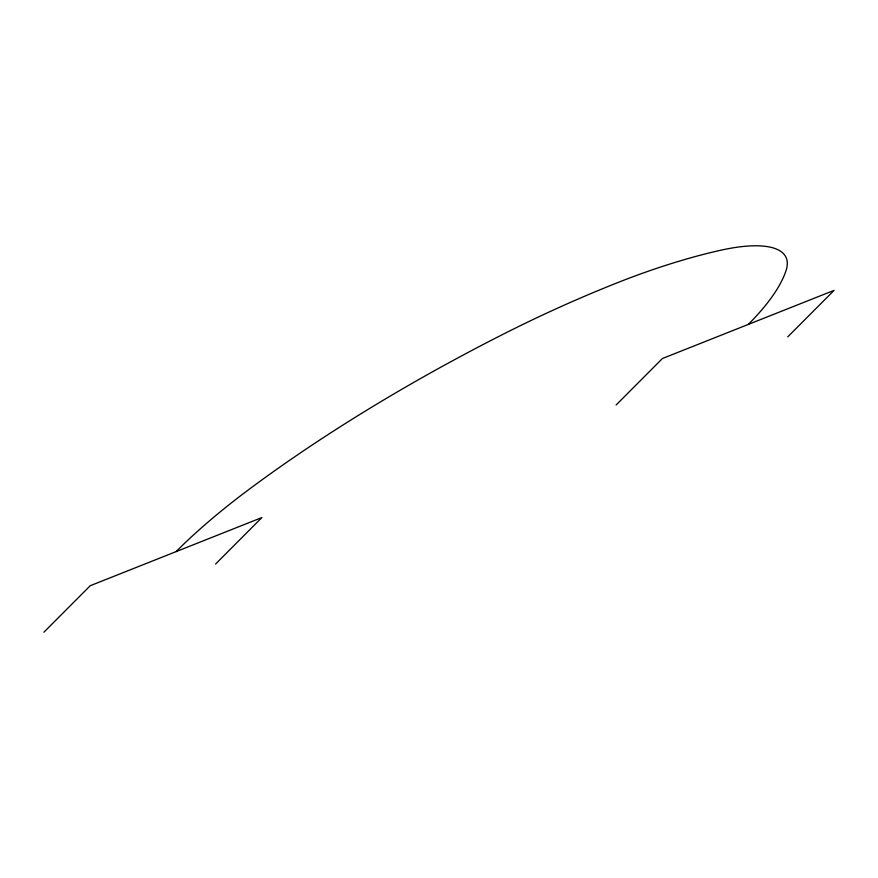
<?xml version="1.0" encoding="UTF-8"?>
<svg xmlns="http://www.w3.org/2000/svg" width="878" height="878" viewBox="0 0 878 878"><rect width="100%" height="100%" fill="white"/><g stroke="black" fill="none" stroke-linecap="round" stroke-linejoin="round"><path stroke-width="1.32" d="M43.9 632.215L90.258 585.703L261.907 517.548L215.56 564.049M616.093 405.021L662.44 358.509L834.1 290.355L787.742 336.856M176.083 551.625A438.188 138.318 -25.2 0 1 251.668 487.411A661.979 208.953 -25.2 0 1 501.876 334.88A438.188 138.318 -25.2 0 1 616.696 283.012A279.786 88.316 -25.2 0 1 721.025 250.175A132.677 41.881 -25.2 0 1 786.029 270.643A279.786 88.316 -25.2 0 1 748.275 324.432"/></g></svg>
